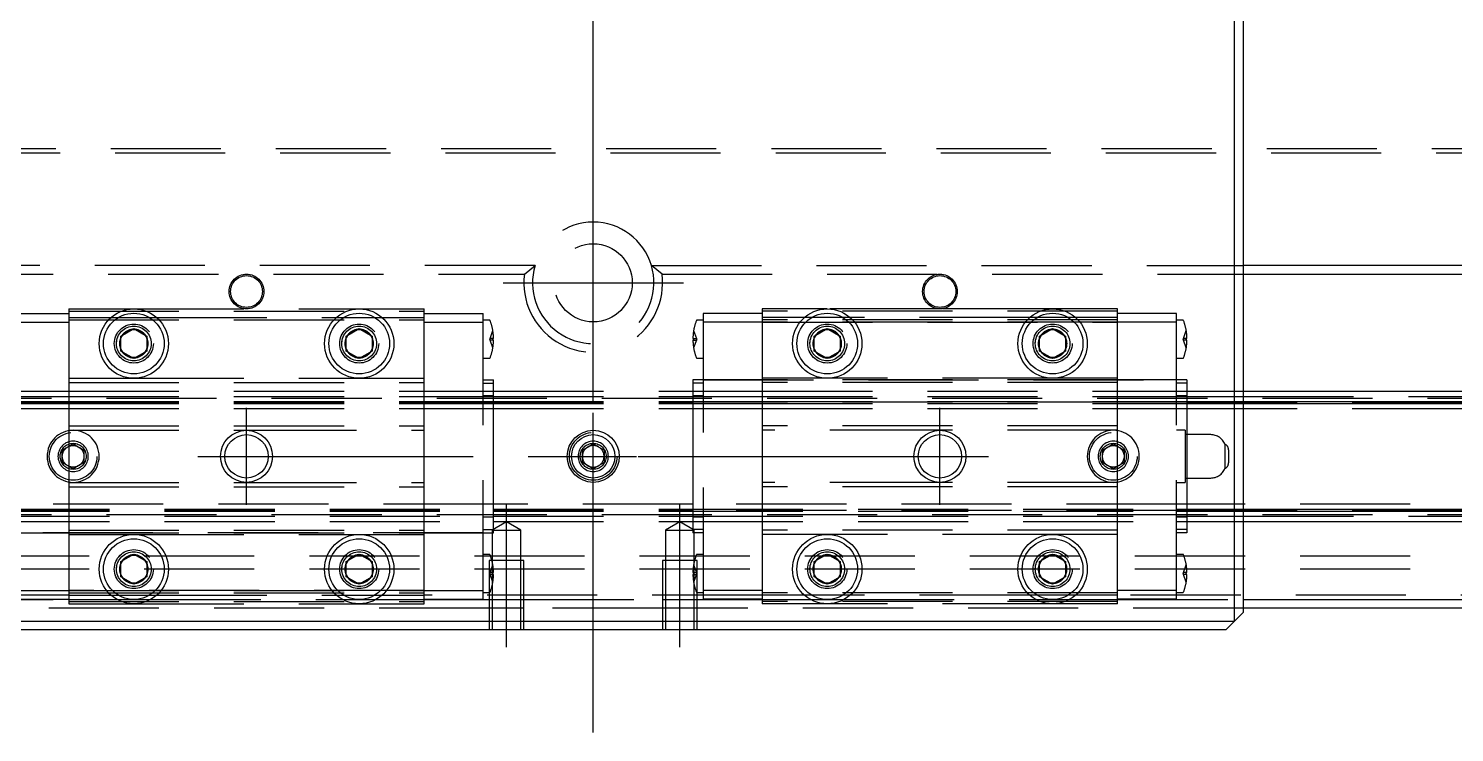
# Model space of a CAD drawing. Extents: x -21 to 1002, y -358 to 107.
# Drawn here: x 314.8 to 479.4, y -111.8 to -30.7 of the extents above; entities that cross this region are included whole.
import ezdxf

# ---------------------------------------------------------------- set-up
doc = ezdxf.new("R2010")
doc.units = 0
doc.linetypes.add('CENTER', pattern=[50.8, 31.75, -6.35, 6.35, -6.35])
doc.linetypes.add('DASHED', pattern=[19.05, 12.7, -6.35])
doc.layers.get('0').update_dxf_attribs({"linetype": 'CONTINUOUS'})
doc.layers.add('CENTER', color=1, linetype='CENTER')

msp = doc.modelspace()

# ---------------------------------------------------------------- linework, layer by layer
at = {"color": 7, "linetype": 'CONTINUOUS'}
for p, q in [((454, -99), (454, 99)), ((455, 98), (455, -98)), ((493.29, -58), (455, -58)), ((455, -59), (492.06, -59)), ((325.5, -66.13), (327, -65.27)), ((327, -65.27), (328.5, -66.13)), ((351.5, -66.13), (353, -65.27)), ((353, -65.27), (354.5, -66.13)), ((405.5, -66.13), (407, -65.27)), ((407, -65.27), (408.5, -66.13)), ((431.5, -66.13), (433, -65.27)), ((433, -65.27), (434.5, -66.13)), ((325.5, -67.87), (325.5, -66.13)), ((328.5, -66.13), (328.5, -67.87)), ((351.5, -67.87), (351.5, -66.13)), ((354.5, -66.13), (354.5, -67.87)), ((405.5, -67.87), (405.5, -66.13)), ((408.5, -66.13), (408.5, -67.87)), ((431.5, -67.87), (431.5, -66.13)), ((434.5, -66.13), (434.5, -67.87)), ((327, -68.73), (325.5, -67.87)), ((328.5, -67.87), (327, -68.73)), ((353, -68.73), (351.5, -67.87)), ((354.5, -67.87), (353, -68.73)), ((407, -68.73), (405.5, -67.87)), ((408.5, -67.87), (407, -68.73)), ((433, -68.73), (431.5, -67.87)), ((434.5, -67.87), (433, -68.73)), ((455, -72.5), (760, -72.5)), ((455, -73.68), (760, -73.68)), ((455, -73.9), (760, -73.9)), ((455, -86.1), (760, -86.1)), ((455, -86.32), (760, -86.32)), ((455, -87.5), (760, -87.5)), ((325.5, -92.13), (327, -91.27)), ((327, -91.27), (328.5, -92.13)), ((351.5, -92.13), (353, -91.27)), ((353, -91.27), (354.5, -92.13)), ((405.5, -92.13), (407, -91.27)), ((407, -91.27), (408.5, -92.13)), ((431.5, -92.13), (433, -91.27)), ((433, -91.27), (434.5, -92.13)), ((325.5, -93.87), (325.5, -92.13)), ((328.5, -92.13), (328.5, -93.87)), ((351.5, -93.87), (351.5, -92.13)), ((354.5, -92.13), (354.5, -93.87)), ((405.5, -93.87), (405.5, -92.13)), ((408.5, -92.13), (408.5, -93.87)), ((431.5, -93.87), (431.5, -92.13)), ((434.5, -92.13), (434.5, -93.87)), ((327, -94.73), (325.5, -93.87)), ((328.5, -93.87), (327, -94.73)), ((353, -94.73), (351.5, -93.87)), ((354.5, -93.87), (353, -94.73)), ((407, -94.73), (405.5, -93.87)), ((408.5, -93.87), (407, -94.73)), ((433, -94.73), (431.5, -93.87)), ((434.5, -93.87), (433, -94.73)), ((455, -96.5), (759, -96.5)), ((454, -99), (455, -98)), ((758, -97.5), (455, -97.5)), ((306, -99), (454, -99)), ((453, -100), (307, -100)), ((453, -100), (454, -99))]:
    msp.add_line(p, q, dxfattribs=at)
at = {"color": 3, "linetype": 'DASHED'}
for p, q in [((0.5, -44.5), (759.5, -44.5)), ((1, -45), (759, -45)), ((373.29, -58), (305, -58)), ((305, -59), (372.06, -59)), ((372.06, -59), (373.29, -58)), ((386.71, -58), (455, -58)), ((387.94, -59), (386.71, -58)), ((387.94, -59), (455, -59)), ((312.7, -63.55), (319.5, -63.55)), ((319.5, -63), (319.5, -64)), ((319.5, -63), (327, -63)), ((319.5, -63.25), (360.5, -63.25)), ((319.5, -64), (319.5, -71)), ((319.5, -64), (324.35, -64)), ((324.35, -64), (325.2, -64)), ((325.2, -64), (328.8, -64)), ((327, -63), (353, -63)), ((328.8, -64), (329.65, -64)), ((329.65, -64), (350.35, -64)), ((350.35, -64), (351.2, -64)), ((351.2, -64), (354.8, -64)), ((353, -63), (360.5, -63)), ((354.8, -64), (355.65, -64)), ((355.65, -64), (360.5, -64)), ((360.5, -64), (360.5, -63)), ((360.5, -63.55), (367.3, -63.55)), ((360.5, -71), (360.5, -64)), ((367.3, -64.55), (367.3, -63.55)), ((392.7, -63.55), (392.7, -64.55)), ((399.5, -63.55), (392.7, -63.55)), ((407, -63), (399.5, -63)), ((399.5, -63), (399.5, -64)), ((440.5, -63.25), (399.5, -63.25)), ((399.5, -64), (399.5, -71)), ((404.35, -64), (399.5, -64)), ((405.2, -64), (404.35, -64)), ((408.8, -64), (405.2, -64)), ((420, -63), (407, -63)), ((409.65, -64), (408.8, -64)), ((430.35, -64), (409.65, -64)), ((433, -63), (420, -63)), ((431.2, -64), (430.35, -64)), ((434.8, -64), (431.2, -64)), ((440.5, -63), (433, -63)), ((435.65, -64), (434.8, -64)), ((440.5, -64), (435.65, -64)), ((440.5, -64), (440.5, -63)), ((447.3, -63.55), (440.5, -63.55)), ((440.5, -71), (440.5, -64)), ((447.3, -64.55), (447.3, -63.55)), ((312.7, -64.55), (319.5, -64.55)), ((319.5, -64.25), (360.5, -64.25)), ((360.5, -64.55), (367.3, -64.55)), ((368.01, -64.3), (367.3, -64.3)), ((367.3, -95.45), (367.3, -64.55)), ((368.1, -66.4), (368.42, -65.5)), ((391.58, -65.5), (391.9, -66.4)), ((392.7, -64.3), (391.99, -64.3)), ((392.7, -64.55), (392.7, -95.45)), ((399.5, -64.55), (392.7, -64.55)), ((440.5, -64.25), (399.5, -64.25)), ((440.5, -64.55), (399.5, -64.55)), ((399.5, -64.55), (440.5, -64.55)), ((447.3, -64.55), (440.5, -64.55)), ((448.01, -64.3), (447.3, -64.3)), ((447.3, -95.45), (447.3, -64.55)), ((448.1, -66.4), (448.42, -65.5)), ((325, -67), (325.02, -66.7)), ((351, -67), (351.03, -66.65)), ((368.1, -66.4), (368.06, -66.5)), ((368.1, -66.6), (368.06, -66.5)), ((368.42, -66.4), (368.1, -66.4)), ((368.42, -67.5), (368.1, -66.6)), ((368.42, -66.6), (368.1, -66.6)), ((368.42, -66.6), (368.42, -66.4)), ((368.42, -66.4), (368.5, -66.4)), ((368.5, -66.6), (368.42, -66.6)), ((391.5, -66.4), (391.58, -66.4)), ((391.58, -66.6), (391.5, -66.6)), ((391.58, -66.4), (391.9, -66.4)), ((391.58, -66.4), (391.58, -66.6)), ((391.9, -66.6), (391.58, -67.5)), ((391.58, -66.6), (391.9, -66.6)), ((391.9, -66.4), (391.94, -66.5)), ((391.9, -66.6), (391.94, -66.5)), ((405, -67), (405.03, -66.65)), ((431, -67), (431.03, -66.65)), ((448.1, -66.4), (448.06, -66.5)), ((448.1, -66.6), (448.06, -66.5)), ((448.42, -66.4), (448.1, -66.4)), ((448.42, -67.5), (448.1, -66.6)), ((448.42, -66.6), (448.1, -66.6)), ((448.42, -66.6), (448.42, -66.4)), ((448.42, -66.4), (448.5, -66.4)), ((448.5, -66.6), (448.42, -66.6)), ((367.3, -68.7), (368.01, -68.7)), ((391.99, -68.7), (392.7, -68.7)), ((447.3, -68.7), (448.01, -68.7)), ((319.5, -71), (319.5, -71.5)), ((319.5, -71), (327, -71)), ((319.5, -71.5), (319.5, -76.5)), ((319.5, -71.5), (360.5, -71.5)), ((327, -71), (353, -71)), ((353, -71), (360.5, -71)), ((360.5, -71.5), (360.5, -71)), ((360.5, -76.5), (360.5, -71.5)), ((367.3, -71.18), (368.5, -71.18)), ((367.3, -71.57), (368.5, -71.57)), ((368.5, -71.57), (368.5, -71.18)), ((368.5, -73.97), (368.5, -71.57)), ((399.5, -71.18), (391.5, -71.18)), ((391.5, -71.18), (391.5, -71.57)), ((391.5, -71.57), (391.5, -73.97)), ((392.7, -71.57), (391.5, -71.57)), ((392.7, -71.18), (447.3, -71.18)), ((399.5, -71), (399.5, -71.5)), ((407, -71), (399.5, -71)), ((440.5, -71.18), (399.5, -71.18)), ((399.5, -71.5), (399.5, -76.5)), ((440.5, -71.5), (399.5, -71.5)), ((433, -71), (407, -71)), ((440.5, -71), (433, -71)), ((440.5, -71.5), (440.5, -71)), ((447.3, -71.18), (440.5, -71.18)), ((440.5, -76.5), (440.5, -71.5)), ((448.5, -71.18), (447.3, -71.18)), ((448.5, -71.57), (447.3, -71.57)), ((448.5, -71.18), (448.5, -71.57)), ((448.5, -71.57), (448.5, -73.97)), ((0, -73.3), (760, -73.3)), ((311.5, -72.5), (319.5, -72.5)), ((311.5, -73.09), (319.5, -73.09)), ((311.5, -73.68), (319.5, -73.68)), ((311.5, -73.74), (319.5, -73.74)), ((311.5, -73.9), (319.5, -73.9)), ((319.5, -72.5), (368.5, -72.5)), ((319.5, -73.09), (368.5, -73.09)), ((319.5, -73.68), (368.5, -73.68)), ((319.5, -73.74), (368.5, -73.74)), ((319.5, -73.9), (368.5, -73.9)), ((367.3, -72.99), (368.5, -72.99)), ((368.5, -72.5), (391.5, -72.5)), ((368.5, -73.09), (391.5, -73.09)), ((368.5, -73.68), (391.5, -73.68)), ((368.5, -73.74), (391.5, -73.74)), ((368.5, -73.9), (391.5, -73.9)), ((368.5, -86.03), (368.5, -73.97)), ((391.5, -72.5), (399.5, -72.5)), ((391.5, -72.99), (392.7, -72.99)), ((391.5, -73.09), (399.5, -73.09)), ((391.5, -73.68), (399.5, -73.68)), ((399.5, -73.74), (391.5, -73.74)), ((391.5, -73.9), (399.5, -73.9)), ((391.5, -73.97), (391.5, -86.03)), ((399.5, -72.5), (440.5, -72.5)), ((399.5, -73.09), (440.5, -73.09)), ((399.5, -73.68), (440.5, -73.68)), ((440.5, -73.74), (399.5, -73.74)), ((399.5, -73.9), (440.5, -73.9)), ((440.5, -72.5), (447.3, -72.5)), ((440.5, -73.09), (447.3, -73.09)), ((440.5, -73.68), (447.3, -73.68)), ((447.3, -73.74), (440.5, -73.74)), ((440.5, -73.9), (447.3, -73.9)), ((447.3, -72.5), (448.5, -72.5)), ((447.3, -72.99), (448.5, -72.99)), ((447.3, -73.09), (448.5, -73.09)), ((447.3, -73.68), (448.5, -73.68)), ((448.5, -73.74), (447.3, -73.74)), ((447.3, -73.9), (448.5, -73.9)), ((448.5, -72.5), (455, -72.5)), ((448.5, -73.09), (455, -73.09)), ((448.5, -73.68), (455, -73.68)), ((448.5, -73.74), (760, -73.74)), ((448.5, -73.9), (455, -73.9)), ((448.5, -73.97), (448.5, -77.5)), ((455, -73.09), (760, -73.09)), ((311.5, -74.5), (319.5, -74.5)), ((319.5, -74.5), (368.5, -74.5)), ((368.5, -74.5), (391.5, -74.5)), ((391.5, -74.5), (399.5, -74.5)), ((399.5, -74.5), (440.5, -74.5)), ((440.5, -74.5), (447.3, -74.5)), ((447.3, -74.5), (448.5, -74.5)), ((448.5, -74.5), (760, -74.5)), ((319.5, -76.5), (319.5, -77)), ((319.5, -76.5), (360.5, -76.5)), ((319.5, -77), (340, -77)), ((319.5, -77), (319.5, -83)), ((340, -77), (360.5, -77)), ((360.5, -77), (360.5, -76.5)), ((360.5, -83), (360.5, -77)), ((399.5, -76.5), (399.5, -77)), ((440.5, -76.5), (399.5, -76.5)), ((399.5, -77), (399.5, -83)), ((420, -77), (399.5, -77)), ((440.5, -77), (420, -77)), ((440.5, -77), (440.5, -76.5)), ((440.5, -83), (440.5, -77)), ((448.3, -77), (447.3, -77)), ((448.3, -77), (448.3, -83)), ((318.75, -79.28), (320, -78.56)), ((320, -78.56), (321.25, -79.28)), ((378.75, -79.28), (380, -78.56)), ((380, -78.56), (381.25, -79.28)), ((438.75, -79.28), (440, -78.56)), ((440, -78.56), (441.25, -79.28)), ((451.25, -77.5), (448.3, -77.5)), ((448.5, -77.5), (448.5, -82.5)), ((452.88, -78.61), (452.88, -80)), ((318.5, -80), (318.52, -79.75)), ((318.75, -80.72), (318.75, -79.28)), ((321.25, -79.28), (321.25, -80.72)), ((378.5, -80), (378.52, -79.75)), ((378.75, -80.72), (378.75, -79.28)), ((381.25, -79.28), (381.25, -80.72)), ((438.5, -80), (438.52, -79.75)), ((438.75, -80.72), (438.75, -79.28)), ((441.25, -79.28), (441.25, -80.72)), ((452.88, -80), (452.88, -81.39)), ((453.3, -79.25), (453.3, -80)), ((453.3, -80), (453.3, -80.75)), ((320, -81.44), (318.75, -80.72)), ((321.25, -80.72), (320, -81.44)), ((380, -81.44), (378.75, -80.72)), ((381.25, -80.72), (380, -81.44)), ((440, -81.44), (438.75, -80.72)), ((441.25, -80.72), (440, -81.44)), ((319.5, -83), (319.5, -83.5)), ((319.5, -83), (340, -83)), ((319.5, -83.5), (319.5, -88.5)), ((319.5, -83.5), (360.5, -83.5)), ((340, -83), (360.5, -83)), ((360.5, -83.5), (360.5, -83)), ((360.5, -88.5), (360.5, -83.5)), ((399.5, -83), (399.5, -83.5)), ((420, -83), (399.5, -83)), ((399.5, -83.5), (399.5, -88.5)), ((440.5, -83.5), (399.5, -83.5)), ((440.5, -83), (420, -83)), ((440.5, -83.5), (440.5, -83)), ((440.5, -88.5), (440.5, -83.5)), ((447.3, -83), (448.3, -83)), ((448.3, -82.5), (451.25, -82.5)), ((448.5, -82.5), (448.5, -86.03)), ((368.5, -85.5), (311.5, -85.5)), ((391.5, -85.5), (368.5, -85.5)), ((447.3, -85.5), (391.5, -85.5)), ((448.5, -85.5), (447.3, -85.5)), ((760, -85.5), (448.5, -85.5)), ((0, -86.7), (760, -86.7)), ((311.5, -86.1), (368.5, -86.1)), ((311.5, -86.26), (368.5, -86.26)), ((311.5, -86.32), (368.5, -86.32)), ((311.5, -86.91), (368.5, -86.91)), ((368.5, -87.01), (367.3, -87.01)), ((368.5, -88.43), (368.5, -86.03)), ((368.5, -86.1), (391.5, -86.1)), ((368.5, -86.26), (391.5, -86.26)), ((368.5, -86.32), (391.5, -86.32)), ((368.5, -86.91), (391.5, -86.91)), ((391.5, -86.03), (391.5, -88.43)), ((391.5, -86.1), (447.3, -86.1)), ((447.3, -86.26), (391.5, -86.26)), ((391.5, -86.32), (447.3, -86.32)), ((391.5, -86.91), (447.3, -86.91)), ((392.7, -87.01), (391.5, -87.01)), ((447.3, -86.1), (448.5, -86.1)), ((448.5, -86.26), (447.3, -86.26)), ((447.3, -86.32), (448.5, -86.32)), ((447.3, -86.91), (448.5, -86.91)), ((448.5, -87.01), (447.3, -87.01)), ((448.5, -86.03), (448.5, -88.43)), ((448.5, -86.1), (455, -86.1)), ((448.5, -86.26), (760, -86.26)), ((448.5, -86.32), (455, -86.32)), ((448.5, -86.91), (455, -86.91)), ((455, -86.91), (760, -86.91)), ((311.5, -87.5), (368.5, -87.5)), ((367.3, -88.82), (312.7, -88.82)), ((312.7, -88.82), (319.5, -88.82)), ((319.5, -88.5), (319.5, -89)), ((319.5, -88.5), (360.5, -88.5)), ((319.5, -88.82), (360.5, -88.82)), ((360.5, -89), (360.5, -88.5)), ((360.5, -88.82), (367.3, -88.82)), ((367.3, -88.43), (368.5, -88.43)), ((367.3, -88.82), (368.5, -88.82)), ((370, -87.55), (368.35, -88.5)), ((368.35, -88.5), (368.35, -92)), ((368.35, -88.5), (371.65, -88.5)), ((368.5, -87.5), (391.5, -87.5)), ((368.5, -88.82), (368.5, -88.43)), ((371.65, -88.5), (370, -87.55)), ((371.65, -92), (371.65, -88.5)), ((390, -87.55), (388.35, -88.5)), ((388.35, -88.5), (388.35, -92)), ((388.35, -88.5), (391.65, -88.5)), ((391.65, -88.5), (390, -87.55)), ((391.5, -87.5), (447.3, -87.5)), ((391.5, -88.43), (391.5, -88.82)), ((392.7, -88.43), (391.5, -88.43)), ((392.7, -88.82), (391.5, -88.82)), ((391.65, -92), (391.65, -88.5)), ((399.5, -88.5), (399.5, -89)), ((440.5, -88.5), (399.5, -88.5)), ((440.5, -89), (440.5, -88.5)), ((447.3, -87.5), (448.5, -87.5)), ((448.5, -88.43), (447.3, -88.43)), ((448.5, -88.82), (447.3, -88.82)), ((448.5, -87.5), (455, -87.5)), ((448.5, -88.43), (448.5, -88.82)), ((319.5, -89), (327, -89)), ((319.5, -89), (319.5, -96)), ((327, -89), (353, -89)), ((353, -89), (360.5, -89)), ((360.5, -96), (360.5, -89)), ((399.5, -89), (399.5, -96)), ((407, -89), (399.5, -89)), ((433, -89), (407, -89)), ((440.5, -89), (433, -89)), ((440.5, -96), (440.5, -89)), ((760, -91.5), (0, -91.5)), ((368.01, -91.3), (367.3, -91.3)), ((368, -92), (368, -100)), ((372, -92), (368, -92)), ((368.35, -92), (368.35, -100)), ((371.65, -100), (371.65, -92)), ((372, -100), (372, -92)), ((388, -92), (388, -100)), ((392, -92), (388, -92)), ((388.35, -92), (388.35, -100)), ((391.65, -100), (391.65, -92)), ((392.7, -91.3), (391.99, -91.3)), ((392, -100), (392, -92)), ((448.01, -91.3), (447.3, -91.3)), ((760, -93), (0, -93)), ((325, -93), (325.03, -92.65)), ((351, -93), (351.02, -92.7)), ((368.1, -93.4), (368.06, -93.5)), ((368.1, -93.6), (368.06, -93.5)), ((368.1, -93.4), (368.42, -92.5)), ((368.42, -93.4), (368.1, -93.4)), ((368.42, -94.5), (368.1, -93.6)), ((368.42, -93.6), (368.1, -93.6)), ((368.42, -93.6), (368.42, -93.4)), ((368.42, -93.4), (368.5, -93.4)), ((368.5, -93.6), (368.42, -93.6)), ((391.5, -93.4), (391.58, -93.4)), ((391.58, -93.6), (391.5, -93.6)), ((391.58, -92.5), (391.9, -93.4)), ((391.58, -93.4), (391.9, -93.4)), ((391.58, -93.4), (391.58, -93.6)), ((391.9, -93.6), (391.58, -94.5)), ((391.58, -93.6), (391.9, -93.6)), ((391.9, -93.4), (391.94, -93.5)), ((391.9, -93.6), (391.94, -93.5)), ((405, -93), (405.03, -92.65)), ((431, -93), (431.02, -92.7)), ((448.1, -93.4), (448.06, -93.5)), ((448.1, -93.6), (448.06, -93.5)), ((448.1, -93.4), (448.42, -92.5)), ((448.42, -93.4), (448.1, -93.4)), ((448.42, -94.5), (448.1, -93.6)), ((448.42, -93.6), (448.1, -93.6)), ((448.42, -93.6), (448.42, -93.4)), ((448.42, -93.4), (448.5, -93.4)), ((448.5, -93.6), (448.42, -93.6)), ((319.5, -96), (0.5, -96)), ((305, -96.5), (319.5, -96.5)), ((312.7, -95.45), (319.5, -95.45)), ((312.7, -96.45), (319.5, -96.45)), ((319.5, -95.45), (360.5, -95.45)), ((360.5, -95.45), (319.5, -95.45)), ((319.5, -95.75), (360.5, -95.75)), ((319.5, -96), (319.5, -97)), ((319.5, -96), (324.35, -96)), ((319.5, -96.5), (325.06, -96.5)), ((319.5, -96.75), (360.5, -96.75)), ((319.5, -97), (327, -97)), ((324.35, -96), (325.2, -96)), ((325.06, -96.5), (327, -96.5)), ((325.2, -96), (328.8, -96)), ((327, -96.5), (328.94, -96.5)), ((327, -97), (353, -97)), ((328.8, -96), (329.65, -96)), ((328.94, -96.5), (351.06, -96.5)), ((329.65, -96), (350.35, -96)), ((350.35, -96), (351.2, -96)), ((351.06, -96.5), (353, -96.5)), ((351.2, -96), (354.8, -96)), ((353, -96.5), (354.94, -96.5)), ((353, -97), (360.5, -97)), ((354.8, -96), (355.65, -96)), ((354.94, -96.5), (360.5, -96.5)), ((355.65, -96), (360.5, -96)), ((360.5, -95.45), (367.3, -95.45)), ((360.5, -97), (360.5, -96)), ((399.5, -96), (360.5, -96)), ((360.5, -96.45), (367.3, -96.45)), ((360.5, -96.5), (368, -96.5)), ((367.3, -96.45), (367.3, -95.45)), ((367.3, -95.7), (368, -95.7)), ((368, -95.7), (368.01, -95.7)), ((368, -96.5), (372, -96.5)), ((372, -96.5), (388, -96.5)), ((388, -96.5), (392, -96.5)), ((391.99, -95.7), (392, -95.7)), ((392, -95.7), (392.7, -95.7)), ((392, -96.5), (399.5, -96.5)), ((392.7, -95.45), (392.7, -96.45)), ((399.5, -95.45), (392.7, -95.45)), ((399.5, -96.45), (392.7, -96.45)), ((440.5, -95.75), (399.5, -95.75)), ((399.5, -96), (399.5, -97)), ((404.35, -96), (399.5, -96)), ((399.5, -96.5), (405.06, -96.5)), ((440.5, -96.75), (399.5, -96.75)), ((407, -97), (399.5, -97)), ((405.2, -96), (404.35, -96)), ((405.06, -96.5), (407, -96.5)), ((408.8, -96), (405.2, -96)), ((407, -96.5), (408.94, -96.5)), ((433, -97), (407, -97)), ((409.65, -96), (408.8, -96)), ((408.94, -96.5), (431.06, -96.5)), ((430.35, -96), (409.65, -96)), ((431.2, -96), (430.35, -96)), ((431.06, -96.5), (433, -96.5)), ((434.8, -96), (431.2, -96)), ((433, -96.5), (434.94, -96.5)), ((440.5, -97), (433, -97)), ((435.65, -96), (434.8, -96)), ((434.94, -96.5), (440.5, -96.5)), ((440.5, -96), (435.65, -96)), ((447.3, -95.45), (440.5, -95.45)), ((440.5, -97), (440.5, -96)), ((759.5, -96), (440.5, -96)), ((447.3, -96.45), (440.5, -96.45)), ((440.5, -96.5), (455, -96.5)), ((447.3, -96.45), (447.3, -95.45)), ((447.3, -95.7), (448.01, -95.7)), ((368, -97.5), (305, -97.5)), ((372, -97.5), (368, -97.5)), ((388, -97.5), (372, -97.5)), ((392, -97.5), (388, -97.5)), ((455, -97.5), (392, -97.5))]:
    msp.add_line(p, q, dxfattribs=at)
for centre, radius in [((380, -60), 4.5), ((340, -61), 2), ((340, -61), 1.83), ((420, -61), 2), ((420, -61), 1.83), ((327, -67), 2.25), ((327, -67), 2), ((327, -67), 1.62), ((353, -67), 2.25), ((353, -67), 2), ((353, -67), 1.62), ((407, -67), 2.25), ((407, -67), 2), ((407, -67), 1.62), ((433, -67), 2.25), ((433, -67), 2), ((433, -67), 1.62), ((320, -80), 2.75), ((380, -80), 2.75), ((440, -80), 2.75), ((320, -80), 1.5), ((320, -80), 1.25), ((380, -80), 1.5), ((440, -80), 1.5), ((440, -80), 1.25), ((327, -93), 2.25), ((327, -93), 2), ((327, -93), 1.62), ((353, -93), 2.25), ((353, -93), 2), ((353, -93), 1.62), ((407, -93), 2.25), ((407, -93), 2), ((407, -93), 1.62), ((433, -93), 2.25), ((433, -93), 2), ((433, -93), 1.62)]:
    msp.add_circle(centre, radius, dxfattribs=at)
at = {"color": 7, "linetype": 'CONTINUOUS'}
for centre, radius in [((327, -67), 4), ((327, -67), 3.5), ((353, -67), 4), ((353, -67), 3.5), ((407, -67), 4), ((407, -67), 3.5), ((433, -67), 4), ((433, -67), 3.5), ((380, -80), 3), ((340, -80), 2.5), ((380, -80), 2.5), ((420, -80), 2.5), ((327, -93), 4), ((327, -93), 3.5), ((353, -93), 4), ((353, -93), 3.5), ((407, -93), 4), ((407, -93), 3.5), ((433, -93), 4), ((433, -93), 3.5)]:
    msp.add_circle(centre, radius, dxfattribs=at)
at = {"color": 3, "linetype": 'CONTINUOUS'}
for centre in [(340, -80), (420, -80)]:
    msp.add_circle(centre, 3, dxfattribs=at)
at = {"color": 3, "linetype": 'DASHED'}
for centre, radius, start, end in [((380, -60), 7, 16.6015, 163.3985), ((380, -60), 8, 172.8192, 7.1808), ((380, -60), 7, 163.3985, 16.6015), ((327, -67), 1.65, 95.38, 144.62), ((327, -67), 1.62, 98.1587, 141.8413), ((327, -67), 1.62, 81.8413, 98.1587), ((327, -67), 1.65, 84.62, 95.38), ((327, -67), 1.65, 35.38, 84.62), ((327, -67), 1.62, 38.1587, 81.8413), ((353, -67), 1.65, 95.38, 144.62), ((353, -67), 1.62, 98.1587, 141.8413), ((353, -67), 1.62, 81.8413, 98.1587), ((353, -67), 1.65, 84.62, 95.38), ((353, -67), 1.65, 35.38, 84.62), ((353, -67), 1.62, 38.1587, 81.8413), ((368.01, -64.4), 0.1, 20.8506, 90), ((362.5, -66.5), 6, 9.5941, 20.8506), ((362.5, -66.5), 6, 0.9551, 9.5797), ((397.5, -66.5), 6, 170.4203, 179.0449), ((397.5, -66.5), 6, 159.1494, 170.4059), ((391.99, -64.4), 0.1, 90, 159.1494), ((407, -67), 1.65, 95.38, 144.62), ((407, -67), 1.62, 98.1587, 141.8413), ((407, -67), 1.62, 81.8413, 98.1587), ((407, -67), 1.65, 84.62, 95.38), ((407, -67), 1.65, 35.38, 84.62), ((407, -67), 1.62, 38.1587, 81.8413), ((433, -67), 1.65, 95.38, 144.62), ((433, -67), 1.62, 98.1587, 141.8413), ((433, -67), 1.62, 81.8413, 98.1587), ((433, -67), 1.65, 84.62, 95.38), ((433, -67), 1.65, 35.38, 84.62), ((433, -67), 1.62, 38.1587, 81.8413), ((448.01, -64.4), 0.1, 20.8506, 90), ((442.5, -66.5), 6, 9.5941, 20.8506), ((442.5, -66.5), 6, 0.9551, 9.5797), ((327, -67), 1.65, 155.38, 180), ((327, -67), 1.65, 180, 204.62), ((327, -67), 1.62, 158.1587, 201.8413), ((327, -67), 1.62, 141.8413, 158.1587), ((327, -67), 1.65, 144.62, 155.38), ((327, -67), 1.62, 21.8413, 38.1587), ((327, -67), 1.65, 24.62, 35.38), ((327, -67), 1.65, 335.38, 24.62), ((327, -67), 1.62, 0, 21.8413), ((327, -67), 1.62, 338.1587, 0), ((353, -67), 1.65, 155.38, 180), ((353, -67), 1.65, 180, 204.62), ((353, -67), 1.62, 158.1587, 201.8413), ((353, -67), 1.62, 141.8413, 158.1587), ((353, -67), 1.65, 144.62, 155.38), ((353, -67), 1.62, 21.8413, 38.1587), ((353, -67), 1.65, 24.62, 35.38), ((353, -67), 1.65, 335.38, 24.62), ((353, -67), 1.62, 0, 21.8413), ((353, -67), 1.62, 338.1587, 0), ((362.5, -66.5), 6, 350.4203, 359.0449), ((397.5, -66.5), 6, 180.9551, 189.5797), ((407, -67), 1.65, 155.38, 180), ((407, -67), 1.65, 180, 204.62), ((407, -67), 1.62, 158.1587, 201.8413), ((407, -67), 1.62, 141.8413, 158.1587), ((407, -67), 1.65, 144.62, 155.38), ((407, -67), 1.62, 21.8413, 38.1587), ((407, -67), 1.65, 24.62, 35.38), ((407, -67), 1.65, 335.38, 24.62), ((407, -67), 1.62, 0, 21.8413), ((407, -67), 1.62, 338.1587, 0), ((433, -67), 1.65, 155.38, 180), ((433, -67), 1.65, 180, 204.62), ((433, -67), 1.62, 158.1587, 201.8413), ((433, -67), 1.62, 141.8413, 158.1587), ((433, -67), 1.65, 144.62, 155.38), ((433, -67), 1.62, 21.8413, 38.1587), ((433, -67), 1.65, 24.62, 35.38), ((433, -67), 1.65, 335.38, 24.62), ((433, -67), 1.62, 0, 21.8413), ((433, -67), 1.62, 338.1587, 0), ((442.5, -66.5), 6, 350.4203, 359.0449), ((327, -67), 1.62, 201.8413, 218.1587), ((327, -67), 1.65, 204.62, 215.38), ((327, -67), 1.65, 215.38, 264.62), ((327, -67), 1.62, 218.1587, 261.8413), ((327, -67), 1.62, 261.8413, 278.1587), ((327, -67), 1.65, 264.62, 275.38), ((327, -67), 1.65, 275.38, 324.62), ((327, -67), 1.62, 278.1587, 321.8413), ((327, -67), 1.62, 321.8413, 338.1587), ((327, -67), 1.65, 324.62, 335.38), ((353, -67), 1.62, 201.8413, 218.1587), ((353, -67), 1.65, 204.62, 215.38), ((353, -67), 1.65, 215.38, 264.62), ((353, -67), 1.62, 218.1587, 261.8413), ((353, -67), 1.62, 261.8413, 278.1587), ((353, -67), 1.65, 264.62, 275.38), ((353, -67), 1.65, 275.38, 324.62), ((353, -67), 1.62, 278.1587, 321.8413), ((353, -67), 1.62, 321.8413, 338.1587), ((353, -67), 1.65, 324.62, 335.38), ((368.01, -68.6), 0.1, 270, 339.1494), ((362.5, -66.5), 6, 339.1494, 350.4059), ((397.5, -66.5), 6, 189.5941, 200.8506), ((391.99, -68.6), 0.1, 200.8506, 270), ((407, -67), 1.62, 201.8413, 218.1587), ((407, -67), 1.65, 204.62, 215.38), ((407, -67), 1.65, 215.38, 264.62), ((407, -67), 1.62, 218.1587, 261.8413), ((407, -67), 1.62, 261.8413, 278.1587), ((407, -67), 1.65, 264.62, 275.38), ((407, -67), 1.65, 275.38, 324.62), ((407, -67), 1.62, 278.1587, 321.8413), ((407, -67), 1.62, 321.8413, 338.1587), ((407, -67), 1.65, 324.62, 335.38), ((433, -67), 1.62, 201.8413, 218.1587), ((433, -67), 1.65, 204.62, 215.38), ((433, -67), 1.65, 215.38, 264.62), ((433, -67), 1.62, 218.1587, 261.8413), ((433, -67), 1.62, 261.8413, 278.1587), ((433, -67), 1.65, 264.62, 275.38), ((433, -67), 1.65, 275.38, 324.62), ((433, -67), 1.62, 278.1587, 321.8413), ((433, -67), 1.62, 321.8413, 338.1587), ((433, -67), 1.65, 324.62, 335.38), ((448.01, -68.6), 0.1, 270, 339.1494), ((442.5, -66.5), 6, 339.1494, 350.4059), ((320, -80), 3, 0, 180), ((440, -80), 3, 0, 180), ((320, -80), 1.75, 0, 180), ((380, -80), 1.75, 0, 180), ((380, -80), 1.25, 120, 180), ((380, -80), 1.25, 60, 120), ((380, -80), 1.25, 0, 60), ((440, -80), 1.75, 0, 180), ((451.25, -79.25), 1.75, 21.5404, 90), ((452.6, -79.25), 0.7, 0, 66.6201), ((320, -80), 3, 180, 0), ((320, -80), 1.75, 180, 0), ((380, -80), 1.75, 180, 0), ((380, -80), 1.25, 180, 240), ((380, -80), 1.25, 300, 0), ((440, -80), 3, 180, 0), ((440, -80), 1.75, 180, 0), ((380, -80), 1.25, 240, 300), ((451.25, -80.75), 1.75, 270, 338.4596), ((452.6, -80.75), 0.7, 293.3901, 0), ((327, -93), 1.62, 141.8413, 158.1587), ((327, -93), 1.65, 144.62, 155.38), ((327, -93), 1.65, 95.38, 144.62), ((327, -93), 1.62, 98.1587, 141.8413), ((327, -93), 1.62, 81.8413, 98.1587), ((327, -93), 1.65, 84.62, 95.38), ((327, -93), 1.65, 35.38, 84.62), ((327, -93), 1.62, 38.1587, 81.8413), ((327, -93), 1.62, 21.8413, 38.1587), ((327, -93), 1.65, 24.62, 35.38), ((353, -93), 1.62, 141.8413, 158.1587), ((353, -93), 1.65, 144.62, 155.38), ((353, -93), 1.65, 95.38, 144.62), ((353, -93), 1.62, 98.1587, 141.8413), ((353, -93), 1.62, 81.8413, 98.1587), ((353, -93), 1.65, 84.62, 95.38), ((353, -93), 1.65, 35.38, 84.62), ((353, -93), 1.62, 38.1587, 81.8413), ((353, -93), 1.62, 21.8413, 38.1587), ((353, -93), 1.65, 24.62, 35.38), ((368.01, -91.4), 0.1, 20.8506, 90), ((362.5, -93.5), 6, 14.4775, 20.8506), ((362.5, -93.5), 6, 9.5941, 14.4775), ((397.5, -93.5), 6, 165.5225, 170.4059), ((397.5, -93.5), 6, 159.1494, 165.5225), ((391.99, -91.4), 0.1, 90, 159.1494), ((407, -93), 1.62, 141.8413, 158.1587), ((407, -93), 1.65, 144.62, 155.38), ((407, -93), 1.65, 95.38, 144.62), ((407, -93), 1.62, 98.1587, 141.8413), ((407, -93), 1.62, 81.8413, 98.1587), ((407, -93), 1.65, 84.62, 95.38), ((407, -93), 1.65, 35.38, 84.62), ((407, -93), 1.62, 38.1587, 81.8413), ((407, -93), 1.62, 21.8413, 38.1587), ((407, -93), 1.65, 24.62, 35.38), ((433, -93), 1.62, 141.8413, 158.1587), ((433, -93), 1.65, 144.62, 155.38), ((433, -93), 1.65, 144.62, 155.38), ((433, -93), 1.65, 95.38, 144.62), ((433, -93), 1.65, 95.38, 144.62), ((433, -93), 1.62, 98.1587, 141.8413), ((433, -93), 1.62, 81.8413, 98.1587), ((433, -93), 1.65, 84.62, 95.38), ((433, -93), 1.65, 84.62, 95.38), ((433, -93), 1.65, 35.38, 84.62), ((433, -93), 1.65, 35.38, 84.62), ((433, -93), 1.62, 38.1587, 81.8413), ((433, -93), 1.62, 21.8413, 38.1587), ((433, -93), 1.65, 24.62, 35.38), ((433, -93), 1.65, 24.62, 35.38), ((448.01, -91.4), 0.1, 20.8506, 90), ((442.5, -93.5), 6, 9.5941, 20.8506), ((327, -93), 1.65, 155.38, 180), ((327, -93), 1.65, 180, 204.62), ((327, -93), 1.62, 158.1587, 201.8413), ((327, -93), 1.62, 201.8413, 218.1587), ((327, -93), 1.65, 204.62, 215.38), ((327, -93), 1.62, 321.8413, 338.1587), ((327, -93), 1.65, 324.62, 335.38), ((327, -93), 1.65, 335.38, 24.62), ((327, -93), 1.62, 0, 21.8413), ((327, -93), 1.62, 338.1587, 0), ((353, -93), 1.65, 155.38, 180), ((353, -93), 1.65, 180, 204.62), ((353, -93), 1.62, 158.1587, 201.8413), ((353, -93), 1.62, 201.8413, 218.1587), ((353, -93), 1.65, 204.62, 215.38), ((353, -93), 1.62, 321.8413, 338.1587), ((353, -93), 1.65, 324.62, 335.38), ((353, -93), 1.65, 335.38, 24.62), ((353, -93), 1.62, 0, 21.8413), ((353, -93), 1.62, 338.1587, 0), ((362.5, -93.5), 6, 0.9551, 9.5797), ((362.5, -93.5), 6, 350.4203, 359.0449), ((397.5, -93.5), 6, 170.4203, 179.0449), ((397.5, -93.5), 6, 180.9551, 189.5797), ((407, -93), 1.65, 155.38, 180), ((407, -93), 1.65, 180, 204.62), ((407, -93), 1.62, 158.1587, 201.8413), ((407, -93), 1.62, 201.8413, 218.1587), ((407, -93), 1.65, 204.62, 215.38), ((407, -93), 1.62, 321.8413, 338.1587), ((407, -93), 1.65, 324.62, 335.38), ((407, -93), 1.65, 335.38, 24.62), ((407, -93), 1.62, 0, 21.8413), ((407, -93), 1.62, 338.1587, 0), ((433, -93), 1.65, 155.38, 180), ((433, -93), 1.65, 155.38, 180), ((433, -93), 1.65, 180, 204.62), ((433, -93), 1.65, 180, 204.62), ((433, -93), 1.62, 158.1587, 201.8413), ((433, -93), 1.62, 201.8413, 218.1587), ((433, -93), 1.65, 204.62, 215.38), ((433, -93), 1.65, 204.62, 215.38), ((433, -93), 1.62, 321.8413, 338.1587), ((433, -93), 1.65, 324.62, 335.38), ((433, -93), 1.65, 324.62, 335.38), ((433, -93), 1.65, 335.38, 24.62), ((433, -93), 1.65, 335.38, 24.62), ((433, -93), 1.62, 0, 21.8413), ((433, -93), 1.62, 338.1587, 0), ((442.5, -93.5), 6, 0.9551, 9.5797), ((442.5, -93.5), 6, 350.4203, 359.0449), ((327, -93), 1.65, 215.38, 264.62), ((327, -93), 1.62, 218.1587, 261.8413), ((327, -93), 1.62, 261.8413, 278.1587), ((327, -93), 1.65, 264.62, 275.38), ((327, -93), 1.65, 275.38, 324.62), ((327, -93), 1.62, 278.1587, 321.8413), ((353, -93), 1.65, 215.38, 264.62), ((353, -93), 1.62, 218.1587, 261.8413), ((353, -93), 1.62, 261.8413, 278.1587), ((353, -93), 1.65, 264.62, 275.38), ((353, -93), 1.65, 275.38, 324.62), ((353, -93), 1.62, 278.1587, 321.8413), ((362.5, -93.5), 6, 339.1494, 350.4059), ((397.5, -93.5), 6, 189.5941, 200.8506), ((407, -93), 1.65, 215.38, 264.62), ((407, -93), 1.62, 218.1587, 261.8413), ((407, -93), 1.62, 261.8413, 278.1587), ((407, -93), 1.65, 264.62, 275.38), ((407, -93), 1.65, 275.38, 324.62), ((407, -93), 1.62, 278.1587, 321.8413), ((433, -93), 1.65, 215.38, 264.62), ((433, -93), 1.65, 215.38, 264.62), ((433, -93), 1.62, 218.1587, 261.8413), ((433, -93), 1.62, 261.8413, 278.1587), ((433, -93), 1.65, 264.62, 275.38), ((433, -93), 1.65, 264.62, 275.38), ((433, -93), 1.65, 275.38, 324.62), ((433, -93), 1.65, 275.38, 324.62), ((433, -93), 1.62, 278.1587, 321.8413), ((442.5, -93.5), 6, 339.1494, 350.4059), ((368.01, -95.6), 0.1, 270, 339.1494), ((391.99, -95.6), 0.1, 200.8506, 270), ((448.01, -95.6), 0.1, 270, 339.1494)]:
    msp.add_arc(centre, radius, start, end, dxfattribs=at)
at = {"layer": 'CENTER', "color": 1, "linetype": 'CENTER'}
for p, q in [((380, -111.83), (380, 106.87)), ((380, -70.4), (380, -49.6)), ((369.6, -60), (390.4, -60)), ((340, -85.6), (340, -74.4)), ((380, -85), (380, -75)), ((420, -85.6), (420, -74.4)), ((334.4, -80), (414.4, -80)), ((375, -80), (385, -80)), ((414.4, -80), (425.6, -80)), ((370, -102), (370, -85.55)), ((390, -102), (390, -85.55))]:
    msp.add_line(p, q, dxfattribs=at)

doc.saveas('drawing.dxf')
